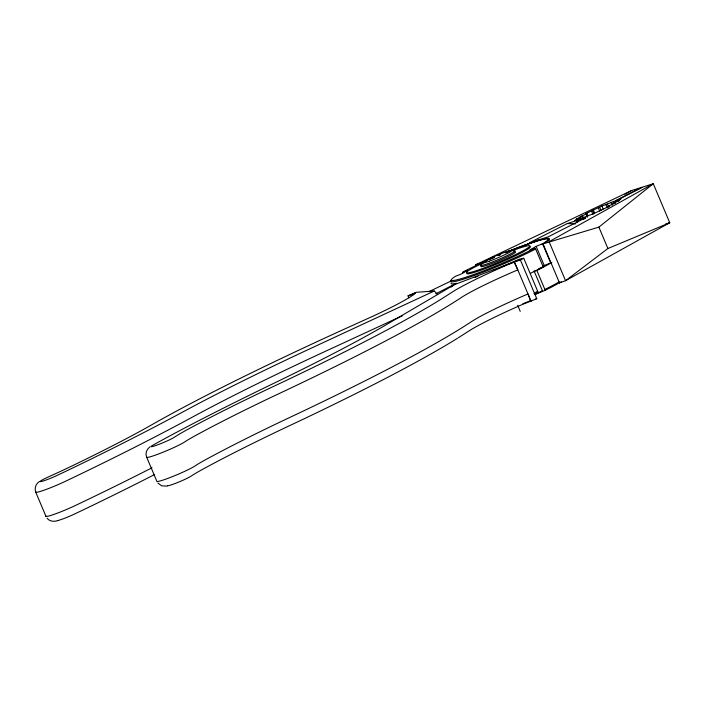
<?xml version="1.0" encoding="UTF-8"?>
<svg xmlns="http://www.w3.org/2000/svg" width="705" height="705" viewBox="0 0 705 705"><rect width="100%" height="100%" fill="white"/><g stroke="black" fill="none" stroke-linecap="round" stroke-linejoin="round"><path stroke-width="1.06" d="M535.095 294.443L544.842 290.469L544.868 289.438L536.84 270.438L535.024 270.835M462.603 273.24L463.044 272.007L466.754 270.077A52.549 4.309 -22.9 0 1 486.3 260.815M587.803 215.73L586.957 213.73L585.829 213.606L601.876 206.063L614.531 201.225L642.017 187.257L631.68 190.509L475.804 264.745L482.537 262.419A53.562 4.389 -22.9 0 1 487.834 260.048M451.077 287.102L454.276 284.714L520.228 259.599L536.769 298.717L522.37 304.481A80.335 6.583 -22.9 0 0 471.063 329.632L458.285 337.774M149.962 446.882C146.763 449.129 145.027 453.385 146.64 457.104L156.818 481.207A21.37 1.754 -22.9 0 0 172.284 476.677A21.37 1.754 -22.9 0 0 194.8 466.084A89.482 7.332 -22.9 0 1 206.257 459.343A294.901 24.164 -22.9 0 1 282.67 420.797A433.037 35.479 -22.9 0 0 471.416 321.683A72.192 5.913 -22.9 0 1 527.975 293.959A8.125 0.811 66.6 0 1 530.116 301.132M434.298 290.998L416.241 292.319L407.966 295.897L415.448 293.016L413.8 294.443A80.335 6.583 -22.9 0 1 372.108 316.571L342.233 330.099A424.904 34.818 -22.9 0 0 159.947 420.162L146.86 427.565A303.106 24.834 -22.9 0 1 71.496 466.19A97.642 8.002 -22.9 0 1 50.61 475.919L45.534 478.254A13.157 1.075 -22.9 0 0 41.102 481.559A13.157 1.075 -22.9 0 0 55.281 476.272L64.781 471.795A462.427 37.894 -22.9 0 0 129.447 439.92A557.875 45.71 -22.9 0 0 183.855 411.412A390.376 31.989 -22.9 0 1 320.423 343.908L434.298 290.998L437.664 294.602M520.281 259.687L505.89 265.45A80.335 6.583 -22.9 0 0 454.584 290.601L441.806 298.753A424.904 34.818 -22.9 0 1 286.442 380.33L265.565 390.191A303.106 24.834 -22.9 0 0 186.992 429.821A97.642 8.002 -22.9 0 0 175.298 436.651L172.751 438.193A13.157 1.075 -22.9 0 1 157.374 444.952A13.157 1.075 -22.9 0 1 151.698 445.912L157.55 442.59A462.427 37.894 -22.9 0 1 211.923 413.958A557.875 45.71 -22.9 0 1 275.144 382.665A390.376 31.989 -22.9 0 0 391.892 321.41L454.276 284.714M543.009 243.877L598.88 227.125L653.262 183.714L669.75 222.745L565.56 280.705L559.488 282.908L543.009 243.877L544.842 242.784A53.977 4.424 -22.9 0 0 536.17 241.154L505.274 252.601A53.562 4.389 -22.9 0 1 507.988 251.526M583.361 219.599L585.714 217.748L567.269 223.555L529.508 242.749L547.961 236.942L585.714 217.748M665.679 224.023L669.75 222.745L607.904 248.512L565.56 280.705L549.08 241.674L653.262 183.714L643.083 186.922L615.606 200.89L620.849 199.057L615.165 201.877L619.307 200.572L612.636 203.648L615.474 202.978L608.283 206.098L609.631 206.107L593.584 213.65L579.924 218.911L576.496 220.656L577.183 222.286M39.462 481.506C35.779 483.639 34.21 488.415 35.823 492.346L46.001 516.439M579.924 218.911L574.61 220.656L580.215 217.898L576.152 219.14L582.665 216.153L583.511 218.153M530.645 273.17A53.562 4.389 -22.9 0 0 541.167 268.041L543.247 266.966L535.659 249.006L534.434 248.371L529.878 250.028L536.152 246.362L543.652 243.225A52.549 4.309 -22.9 0 0 508.719 251.324M559.488 282.908L561.33 281.806M542.339 266.305L550.658 262.886L543.07 244.935L541.872 244.291M624.991 194.28L631.68 190.509M582.665 216.153L579.977 216.735L586.957 213.73M534.434 248.371L532.548 249.358A52.549 4.309 -22.9 0 1 471.204 275.417A52.549 4.309 -22.9 0 1 455.65 276.201L461.326 274.016L467.591 270.35L463.044 272.007M535.659 249.006L533.579 250.09A53.562 4.389 -22.9 0 1 476.51 274.694A53.562 4.389 -22.9 0 1 451.376 280.238M428.807 291.738L451.306 280.872M536.17 241.154L538.735 239.85M435.805 293.774L456.488 283.26L454.161 283.736A53.977 4.424 -22.9 0 1 451.121 283.163M518.862 260.735L523.745 258.259L537.862 291.685L533.958 293.668M536.84 270.438L541.246 268.244A53.562 4.389 -22.9 0 0 551.865 262.427M544.868 289.438L549.274 287.243A53.562 4.389 -22.9 0 0 559.144 281.885M544.842 290.469L549.036 288.38A52.549 4.309 -22.9 0 0 560.131 282.256M402.537 315.673L326.688 350.72A382.462 31.337 -22.9 0 0 192.844 416.884A565.657 46.345 -22.9 0 1 137.695 445.78A470.526 38.555 -22.9 0 1 65.459 481.286A21.37 1.754 -22.9 0 1 44.415 490.063A21.37 1.754 -22.9 0 1 35.84 491.799M482.405 262.445L487.754 260.048M489.561 259.246L494.152 257.255M500.647 254.505L497.862 255.677A53.562 4.389 -22.9 0 1 500.638 254.54M498.911 268.111L519.241 259.246L523.745 258.259M493.359 270.385L496.135 269.248M522.784 303.758L530.944 300.63M475.02 277.426L478.025 276.325M538.752 268.587L543.247 266.966M475.804 264.745L478.915 263.837M535.791 298.823L536.769 298.717M57.792 520.598C54.153 521.912 49.579 521.515 47.076 518.263M536.064 292.082L537.862 291.685M167.235 486.089L161.683 485.86L157.894 483.031M567.269 223.555L575.756 223.846M613.262 201.63L614.108 203.63M610.988 202.168L612.257 205.164M607.419 204.159L608.688 207.155M606.018 204.758L607.287 207.763M601.876 206.063L603.145 209.068M599.77 207.517L601.039 210.522M598.448 208.116L599.717 211.121M593.293 209.967L594.562 212.972M592.79 210.786L594.059 213.782M598.88 227.125L607.904 248.512M591.645 211.341L592.914 214.346M586.066 214.205L587.336 217.21M582.101 216.514L582.947 218.524M536.152 246.362L544.128 265.256M534.117 271.037L542.533 290.971M514.641 262.401L531.129 301.423M517.664 305.318L520.228 311.381M408.125 295.941L408.909 297.801M489.631 259.255A53.562 4.389 -22.9 0 1 494.187 257.272M508.895 251.165A53.562 4.389 -22.9 0 1 535.888 241.295M513.637 262.101A8.125 0.811 66.6 0 1 517.796 269.865A72.192 5.913 -22.9 0 0 461.237 297.58A433.037 35.479 -22.9 0 1 272.491 396.695A294.901 24.164 -22.9 0 0 196.069 435.241A89.482 7.332 -22.9 0 0 184.622 441.982A21.37 1.754 -22.9 0 1 162.106 452.584A21.37 1.754 -22.9 0 1 146.64 457.104M457.457 338.294A424.904 34.818 -22.9 0 1 302.93 419.36L282.053 429.213A303.106 24.834 -22.9 0 0 203.481 468.843A97.642 8.002 -22.9 0 0 191.786 475.681L189.231 477.223A13.157 1.075 -22.9 0 1 175.413 483.392A13.157 1.075 -22.9 0 1 167.526 485.542M541.572 290.998A34.413 2.82 -22.9 0 1 539.898 291.914M538.99 292.399A34.413 2.82 -22.9 0 1 534.654 294.593M57.59 520.59A13.157 1.075 -22.9 0 0 71.76 515.302L81.269 510.825A462.427 37.894 -22.9 0 0 145.935 478.951A557.875 45.71 -22.9 0 0 154.659 474.491M412.205 295.474A8.125 7.852 49.1 0 1 415.448 293.016M548.199 239.418A53.562 4.389 -22.9 0 1 549.38 240.158M46.019 515.901A21.37 1.754 -22.9 0 0 54.593 514.165A21.37 1.754 -22.9 0 0 75.647 505.388A470.526 38.555 -22.9 0 0 147.874 469.883A565.657 46.345 -22.9 0 0 152.007 467.776M489.816 259.264A52.549 4.309 -22.9 0 1 494.293 257.316M505.141 252.769A52.549 4.309 -22.9 0 1 507.829 251.685M529.552 246.591A34.413 2.82 -22.9 0 1 501.537 262.048A34.413 2.82 -22.9 0 1 466.922 273.39M512.42 250.61A34.413 2.82 -22.9 0 1 523.057 250.786A34.413 2.82 -22.9 0 1 473.804 271.478A34.413 2.82 -22.9 0 1 483.436 262.78M513.064 250.927A18.797 1.542 -22.9 0 1 498.197 259.607A18.797 1.542 -22.9 0 1 481.991 264.023M515.126 251.844A18.797 1.542 -22.9 0 1 498.691 260.771A18.797 1.542 -22.9 0 1 481.145 266.173M489.385 261.167A15.792 1.295 -22.9 0 0 511.68 250.689A15.792 1.295 -22.9 0 0 490.354 258.33A15.792 1.295 -22.9 0 0 489.385 261.167"/></g></svg>
